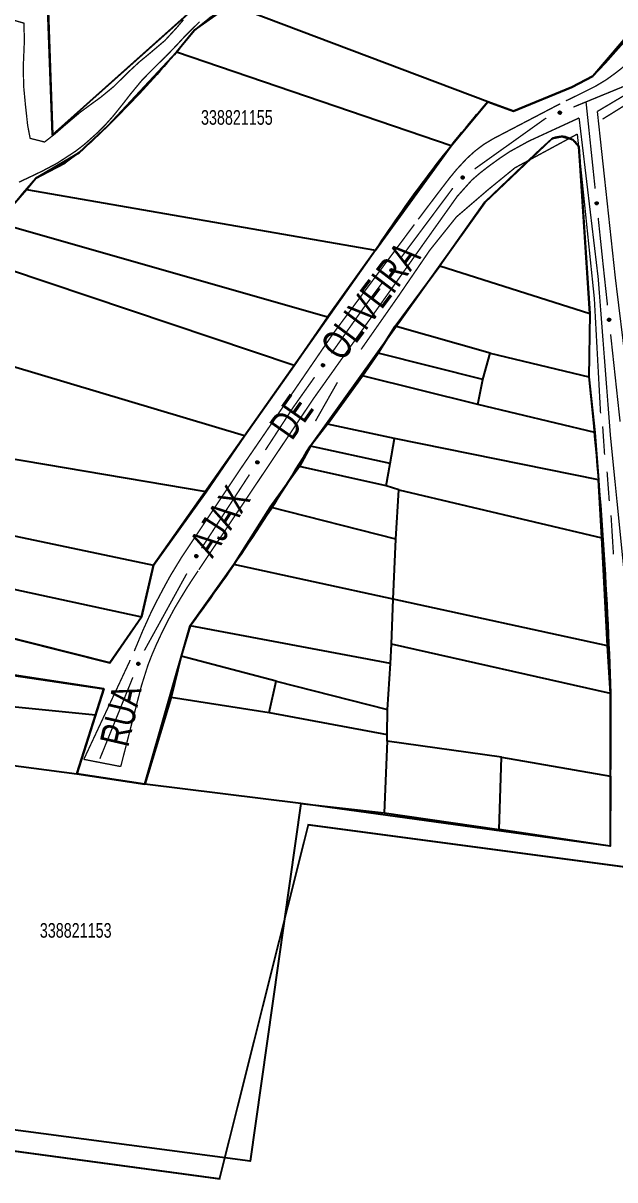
# Model space of a CAD drawing. Extents: x 203614 to 206284, y 4847494 to 4848495.
# Drawn here: x 203741.2 to 203822, y 4847519.5 to 4847677.5 of the extents above; entities that cross this region are included whole.
import ezdxf

# ---------------------------------------------------------------- set-up
doc = ezdxf.new("R2010")
doc.units = 0
doc.header["$LTSCALE"] = 1.5
doc.header["$MEASUREMENT"] = 0
doc.linetypes.add('PHANTOMX2', pattern=[5, 2.5, -0.5, 0.5, -0.5, 0.5, -0.5])
for name, color, linetype in [('CD-MALHA-LOTES', 40, 'CONTINUOUS'), ('CD_TXT_QUADRA', 7, 'CONTINUOUS'), ('HD-CURSO-PERENE', 170, 'CONTINUOUS'), ('HD-VALAS-DRENOS', 170, 'CONTINUOUS'), ('LM-LIM-SETOR-FISCAL', 7, 'CONTINUOUS'), ('RU-QUADRAS', 210, 'CONTINUOUS'), ('SV-EIXO-RUA-N-PAV', 6, 'CONTINUOUS'), ('SV-EIXO-RUA-PAV', 20, 'CONTINUOUS'), ('SV-RUA-NAO-PAV-S-GUIA-C-GUIA', 7, 'PHANTOMX2'), ('SV-RUA-PAVIM-S-GUIA-C-GUIA', 7, 'CONTINUOUS'), ('SV-TXT-RUA-N-PAV-S-GUIA-C-GUIA', 7, 'CONTINUOUS')]:
    doc.layers.add(name, color=color, linetype=linetype)
doc.styles.add('ARIAL', font='ARIAL.TTF')
doc.linetypes.add('Limite', pattern='A,20,-3,[130,ltypeshp.shx,S=6.35,R=0,X=0,Y=0],-3,20', length=46)

msp = doc.modelspace()

# ---------------------------------------------------------------- linework, layer by layer
at = {"layer": 'CD-MALHA-LOTES'}
for points in [[(203744.59099, 4847680.56065), (203745.228681, 4847662.251667), (203766.670441, 4847681.444209)], [(203769.54414, 4847680.005776), (203766.621723, 4847678.138173), (203764.603984, 4847676.547272), (203762.134414, 4847673.538454)], [(203804.662072, 4847666.762072), (203769.54414, 4847680.005776)], [(203804.662072, 4847666.762072), (203808.142542, 4847665.448075), (203816.110321, 4847668.733797), (203818.963275, 4847670.255569), (203820.702537, 4847672.053955), (203823.902663, 4847675.650714), (203826.69132, 4847679.320072)], [(203741.683653, 4847654.751943), (203742.931927, 4847656.31534), (203744.671545, 4847657.214571), (203746.967844, 4847658.390489), (203748.91604, 4847659.843055), (203752.812128, 4847663.509011), (203762.134414, 4847673.538454)], [(203799.647226, 4847660.737096), (203762.134414, 4847673.538454)], [(203799.647226, 4847660.737096), (203804.662072, 4847666.762072)], [(203818.558351, 4847637.834728), (203817.193523, 4847658.705554), (203817.056433, 4847660.602386), (203816.238035, 4847661.55077), (203814.738166, 4847661.957169), (203813.374903, 4847661.686133), (203811.875732, 4847660.331183), (203808.468595, 4847657.079311), (203804.243758, 4847653.014473), (203798.112028, 4847644.342944)], [(203789.329463, 4847646.469004), (203799.647226, 4847660.737096)], [(203737.658406, 4847650.197131), (203741.683653, 4847654.751943)], [(203741.683653, 4847654.751943), (203789.329463, 4847646.469004)], [(203782.765205, 4847637.341095), (203737.658406, 4847650.197131)], [(203778.19242, 4847630.739997), (203733.328651, 4847645.774462)], [(203789.329463, 4847646.469004), (203782.765205, 4847637.341095)], [(203791.980138, 4847636.07788), (203798.112028, 4847644.342944)], [(203798.112028, 4847644.342944), (203818.558351, 4847637.834728)], [(203818.558351, 4847637.834728), (203818.429069, 4847629.16264)], [(203778.19242, 4847630.739997), (203782.765205, 4847637.341095)], [(203789.681583, 4847632.382158), (203791.980138, 4847636.07788)], [(203804.952176, 4847632.392227), (203791.980138, 4847636.07788)], [(203771.441763, 4847621.116872), (203723.421684, 4847635.445416)], [(203787.556503, 4847629.314718), (203789.681583, 4847632.382158)], [(203803.944895, 4847628.795233), (203789.681583, 4847632.382158)], [(203803.944895, 4847628.795233), (203804.952176, 4847632.392227)], [(203804.952176, 4847632.392227), (203818.429069, 4847629.16264)], [(203771.441763, 4847621.116872), (203778.19242, 4847630.739997)], [(203782.762237, 4847622.714736), (203787.556503, 4847629.314718)], [(203803.284113, 4847625.370748), (203787.556503, 4847629.314718)], [(203803.284113, 4847625.370748), (203803.944895, 4847628.795233)], [(203818.429069, 4847629.16264), (203819.25432, 4847621.588542)], [(203819.25432, 4847621.588542), (203803.284113, 4847625.370748)], [(203766.194973, 4847613.468172), (203711.092483, 4847622.773915)], [(203782.762237, 4847622.714736), (203780.44334, 4847619.72141)], [(203791.885462, 4847620.724332), (203782.762237, 4847622.714736)], [(203766.194973, 4847613.468172), (203771.441763, 4847621.116872)], [(203791.333707, 4847617.352232), (203791.885462, 4847620.724332)], [(203819.730939, 4847615.104088), (203791.885462, 4847620.724332)], [(203819.25432, 4847621.588542), (203819.730939, 4847615.104088)], [(203780.44334, 4847619.72141), (203778.916763, 4847616.942505)], [(203791.333707, 4847617.352232), (203780.44334, 4847619.72141)], [(203778.916763, 4847616.942505), (203774.918039, 4847611.348734)], [(203790.778116, 4847614.288925), (203778.916763, 4847616.942505)], [(203790.778116, 4847614.288925), (203791.333707, 4847617.352232)], [(203792.501173, 4847613.73963), (203790.778116, 4847614.288925)], [(203820.214205, 4847607.197171), (203819.730939, 4847615.104088)], [(203759.030256, 4847603.438824), (203766.194973, 4847613.468172)], [(203792.091126, 4847606.98859), (203792.501173, 4847613.73963)], [(203792.501173, 4847613.73963), (203820.214205, 4847607.197171)], [(203719.677473, 4847611.741413), (203759.030256, 4847603.438824)], [(203774.918039, 4847611.348734), (203769.968901, 4847603.509907)], [(203792.091126, 4847606.98859), (203774.918039, 4847611.348734)], [(203791.718318, 4847598.777761), (203792.091126, 4847606.98859)], [(203820.974549, 4847592.439859), (203820.214205, 4847607.197171)], [(203757.379212, 4847596.361679), (203759.030256, 4847603.438824)], [(203769.968901, 4847603.509907), (203764.009313, 4847595.163895)], [(203791.718318, 4847598.777761), (203769.968901, 4847603.509907)], [(203730.023083, 4847602.316087), (203757.379212, 4847596.361679)], [(203791.480685, 4847592.643057), (203791.718318, 4847598.777761)], [(203820.974549, 4847592.439859), (203791.718318, 4847598.777761)], [(203728.073155, 4847596.364829), (203753.050183, 4847590.111052), (203757.379212, 4847596.361679)], [(203764.009313, 4847595.163895), (203762.776338, 4847591.005882)], [(203791.344559, 4847589.984684), (203764.009313, 4847595.163895)], [(203751.084913, 4847582.928024), (203752.235212, 4847586.527397), (203704.927463, 4847593.764861)], [(203791.344559, 4847589.984684), (203791.480685, 4847592.643057)], [(203821.388685, 4847585.896204), (203791.480685, 4847592.643057)], [(203821.388685, 4847585.896204), (203820.974549, 4847592.439859)], [(203762.776338, 4847591.005882), (203761.40675, 4847585.416435)], [(203775.741236, 4847587.598287), (203762.776338, 4847591.005882)], [(203790.969799, 4847583.713648), (203791.344559, 4847589.984684)], [(203751.084913, 4847582.928024), (203704.138155, 4847587.629851)], [(203774.782676, 4847583.30396), (203775.741236, 4847587.598287)], [(203775.741236, 4847587.598287), (203790.969799, 4847583.713648)], [(203761.40675, 4847585.416435), (203757.850833, 4847573.528429)], [(203761.40675, 4847585.416435), (203774.782676, 4847583.30396)], [(203821.393158, 4847574.615185), (203821.388685, 4847585.896204)], [(203748.549348, 4847574.953732), (203751.084913, 4847582.928024)], [(203774.782676, 4847583.30396), (203790.90256, 4847580.305482)], [(203790.90256, 4847580.305482), (203790.969799, 4847583.713648)], [(203790.908061, 4847579.382311), (203790.497866, 4847569.584842)], [(203790.908061, 4847579.382311), (203790.90256, 4847580.305482)], [(203806.508059, 4847577.204737), (203790.908061, 4847579.382311)], [(203779.107923, 4847570.87262), (203772.200547, 4847522.025078), (203713.34708, 4847529.793112), (203719.843756, 4847578.700534)], [(203719.843756, 4847578.700534), (203748.549348, 4847574.953732)], [(203806.169027, 4847567.32105), (203806.508059, 4847577.204737)], [(203806.508059, 4847577.204737), (203821.393158, 4847574.615185)], [(203757.850833, 4847573.528429), (203748.549348, 4847574.953732)], [(203821.393158, 4847574.615185), (203821.328352, 4847565.072326), (203806.169027, 4847567.32105)], [(203779.107923, 4847570.87262), (203757.850833, 4847573.528429)], [(203779.107923, 4847570.87262), (203790.497866, 4847569.584842)], [(203790.497866, 4847569.584842), (203806.169027, 4847567.32105)]]:
    msp.add_lwpolyline(points, dxfattribs=at)
at = {"layer": 'HD-CURSO-PERENE', "const_width": 0.18, "flags": 128}
for points in [[(203763.097774, 4847677.951609), (203762.122398, 4847676.80821), (203760.56, 4847675.11), (203758.270991, 4847673.17137), (203757.109188, 4847672.22055), (203755.72288, 4847670.933917), (203753.584901, 4847668.82936), (203751.806325, 4847667.36484), (203750.577603, 4847666.473923), (203749.02, 4847665.33), (203746.839218, 4847663.477305), (203745.618296, 4847662.407224), (203744.141869, 4847661.251503), (203742.178463, 4847661.752506), (203741.842329, 4847663.468013), (203741.545386, 4847666.172737), (203741.276633, 4847668.991177), (203741.250075, 4847671.87046), (203741.381996, 4847674.992382), (203741.332785, 4847677.487967), (203739.598694, 4847677.985914)], [(203740.638178, 4847655.761156), (203742.502568, 4847656.641415), (203743.854248, 4847657.292354), (203745.85, 4847658.35), (203748.365334, 4847659.987192), (203749.555533, 4847660.906326), (203751.442842, 4847662.589415), (203752.493159, 4847663.66198), (203753.492437, 4847664.782736), (203754.920055, 4847666.560295), (203755.835146, 4847667.751588), (203757.49, 4847669.76), (203759.601523, 4847671.885507), (203760.681514, 4847672.930364), (203762.15416, 4847674.462391), (203763.172779, 4847675.568651), (203765.294283, 4847677.681654)]]:
    msp.add_lwpolyline(points, dxfattribs=at)
at = {"layer": 'HD-VALAS-DRENOS', "const_width": 0.18, "flags": 128}
for points in [[(203823.59, 4847666.42), (203820.3, 4847664.37)], [(203816.86, 4847662.34), (203808.35, 4847657.73), (203804.72, 4847654.77), (203800.35, 4847651.01), (203796.73, 4847646.48), (203792.47, 4847640.24), (203787.35, 4847632.92)], [(203820.03, 4847624.19), (203819.18, 4847639.88), (203816.86, 4847662.34)], [(203784.11, 4847628.41), (203781.12, 4847623.13)], [(203820.58, 4847618.53), (203820.32, 4847622.39)], [(203821.22, 4847612.19), (203820.92, 4847616.21)], [(203821.79, 4847604.91), (203821.46, 4847610.25)]]:
    msp.add_lwpolyline(points, dxfattribs=at)
at = {"layer": 'LM-LIM-SETOR-FISCAL', "linetype": 'Limite', "ltscale": 0.1, "const_width": 0.25}
msp.add_lwpolyline([(203614.41, 4848259.31), (203616.108988, 4847999.745013), (203622.795286, 4847975.92471), (203627.32, 4847587.17), (203711.22, 4847527.29), (203768.018456, 4847519.600845), (203780.140347, 4847567.972109), (203895, 4847552.65), (203896.209966, 4847543.60772), (203966.249059, 4847540.902424), (203966.717378, 4847550.891452), (204221.1, 4847542.54), (204302.25, 4847551.62)], dxfattribs=at)
at = {"layer": 'RU-QUADRAS', "color": 6, "linetype": 'Continuous'}
for points in [[(203740.54, 4847789.2), (203774.16, 4847792.33), (203776.42, 4847771.3), (203776.09, 4847763.19, -0.0246197105), (203778.84, 4847726.22), (203779.54, 4847701.65, -0.215464943), (203778.56, 4847696.45), (203766.68, 4847681.44), (203745.23, 4847662.25)], [(203690.18, 4847582.21), (203691.68, 4847595.5), (203752.25, 4847586.54), (203748.55, 4847574.95), (203757.84, 4847573.52), (203764.01, 4847595.16, 0.0237147975), (203780.43, 4847619.74), (203804.24, 4847653.01), (203813.37, 4847661.69, -0.4286823595), (203817.06, 4847660.6), (203818.57, 4847637.84), (203818.43, 4847629.17, -0.0176745366), (203821.39, 4847585.9), (203821.33, 4847565.07), (203779.11, 4847570.86), (203772.2, 4847522.03), (203713.35, 4847529.79), (203719.84, 4847578.7)]]:
    msp.add_lwpolyline(points, format="xyb", close=True, dxfattribs=at)
for points in [[(203723.42, 4847635.43, 0.0274026347), (203742.93, 4847656.32), (203748.92, 4847659.84, 0.0397169553), (203764.6, 4847676.55), (203769.54, 4847680.01)], [(203826.69, 4847679.32), (203818.96, 4847670.26), (203816.11, 4847668.73), (203808.14, 4847665.45), (203804.66, 4847666.76, 0.0339293631), (203789.32, 4847646.46), (203759.03, 4847603.44), (203757.36, 4847596.35), (203753.05, 4847590.12), (203728.1, 4847596.38)]]:
    msp.add_lwpolyline(points, format="xyb", dxfattribs=at)
at = {"layer": 'SV-EIXO-RUA-N-PAV', "const_width": 0.18, "flags": 128}
for points in [[(203818.04, 4847666.8), (203819.29045, 4847654.865329)], [(203819.707266, 4847650.887105), (203820.332491, 4847644.91977)], [(203820.332491, 4847644.91977), (203820.41, 4847644.18)], [(203820.41, 4847644.18), (203820.974654, 4847638.954236)], [(203821.40436, 4847634.977384), (203822.693479, 4847623.046828)]]:
    msp.add_lwpolyline(points, dxfattribs=at)
at = {"layer": 'SV-EIXO-RUA-N-PAV', "flags": 128}
for points in [[(203819.593367, 4847653.030586), (203819.631798, 4847653.000336), (203819.658643, 4847652.966479), (203819.672904, 4847652.931796), (203819.677516, 4847652.897862), (203819.678323, 4847652.862614), (203819.671296, 4847652.826898), (203819.654717, 4847652.788984), (203819.624643, 4847652.750219), (203819.588152, 4847652.724999), (203819.554898, 4847652.709198), (203819.51979, 4847652.702352), (203819.485535, 4847652.702142), (203819.448676, 4847652.710667), (203819.410418, 4847652.727844), (203819.37217, 4847652.759028), (203819.346081, 4847652.792401), (203819.333167, 4847652.82631), (203819.326508, 4847652.861649), (203819.326115, 4847652.897644), (203819.333215, 4847652.932664), (203819.350578, 4847652.971153), (203819.381857, 4847653.008496), (203819.414846, 4847653.034897), (203819.448565, 4847653.048283), (203819.483503, 4847653.054056), (203819.518847, 4847653.055295), (203819.555044, 4847653.049727), (203819.593367, 4847653.030586)], [(203821.283515, 4847637.120485), (203821.322044, 4847637.09036), (203821.348998, 4847637.05659), (203821.363372, 4847637.021954), (203821.368093, 4847636.988034), (203821.369015, 4847636.952789), (203821.362104, 4847636.91705), (203821.345648, 4847636.879083), (203821.315699, 4847636.84022), (203821.27929, 4847636.814883), (203821.246087, 4847636.798974), (203821.211002, 4847636.792014), (203821.176748, 4847636.791693), (203821.139862, 4847636.800099), (203821.101548, 4847636.817151), (203821.063199, 4847636.848212), (203821.037002, 4847636.8815), (203821.023978, 4847636.915367), (203821.017205, 4847636.950684), (203821.016695, 4847636.986677), (203821.023681, 4847637.02172), (203821.04092, 4847637.060265), (203821.072078, 4847637.097709), (203821.104981, 4847637.124217), (203821.138656, 4847637.137713), (203821.173576, 4847637.143598), (203821.208915, 4847637.144952), (203821.24513, 4847637.139501), (203821.283515, 4847637.120485)]]:
    msp.add_lwpolyline(points, close=True, dxfattribs=at)
for points in [[(203819.326115, 4847652.897644), (203819.346081, 4847652.792401)], [(203819.330749, 4847652.910904), (203819.35797, 4847652.782045)], [(203819.333215, 4847652.932664), (203819.37217, 4847652.759028)], [(203819.344837, 4847652.94668), (203819.390024, 4847652.751103)], [(203819.350578, 4847652.971153), (203819.410418, 4847652.727844)], [(203819.36814, 4847652.986165), (203819.428721, 4847652.72223)], [(203819.381857, 4847653.008496), (203819.448676, 4847652.710667)], [(203819.397582, 4847653.019434), (203819.46557, 4847652.710999)], [(203819.414846, 4847653.034897), (203819.485535, 4847652.702142)], [(203819.431302, 4847653.038058), (203819.501849, 4847652.705196)], [(203819.448565, 4847653.048283), (203819.51979, 4847652.702352)], [(203819.465875, 4847653.048541), (203819.534562, 4847652.707252)], [(203819.483503, 4847653.054056), (203819.554898, 4847652.709198)], [(203819.502659, 4847653.051023), (203819.57278, 4847652.722232)], [(203819.518847, 4847653.055295), (203819.588152, 4847652.724999)], [(203819.537297, 4847653.047792), (203819.606358, 4847652.742214)], [(203819.555044, 4847653.049727), (203819.624643, 4847652.750219)], [(203819.572505, 4847653.039133), (203819.637442, 4847652.77291)], [(203819.593367, 4847653.030586), (203819.654717, 4847652.788984)], [(203819.613631, 4847653.013258), (203819.661817, 4847652.815252)], [(203819.631798, 4847653.000336), (203819.671296, 4847652.826898)], [(203819.647184, 4847652.981102), (203819.672906, 4847652.853458)], [(203819.658643, 4847652.966479), (203819.678323, 4847652.862614)], [(203821.016695, 4847636.986677), (203821.037002, 4847636.8815)], [(203821.021286, 4847636.999952), (203821.048925, 4847636.871182)], [(203821.023681, 4847637.02172), (203821.063199, 4847636.848212)], [(203821.035258, 4847637.035773), (203821.081079, 4847636.840345)], [(203821.04092, 4847637.060265), (203821.101548, 4847636.817151)], [(203821.058433, 4847637.075334), (203821.119869, 4847636.811597)], [(203821.072078, 4847637.097709), (203821.139862, 4847636.800099)], [(203821.087767, 4847637.108698), (203821.156754, 4847636.800485)], [(203821.104981, 4847637.124217), (203821.176748, 4847636.791693)], [(203821.121427, 4847637.127432), (203821.193052, 4847636.7948)], [(203821.138656, 4847637.137713), (203821.211002, 4847636.792014)], [(203821.155966, 4847637.138026), (203821.225758, 4847636.796961)], [(203821.173576, 4847637.143598), (203821.246087, 4847636.798974)], [(203821.192741, 4847637.140628), (203821.263927, 4847636.812065)], [(203821.208915, 4847637.144952), (203821.27929, 4847636.814883)], [(203821.22739, 4847637.137509), (203821.297441, 4847636.832156)], [(203821.24513, 4847637.139501), (203821.315699, 4847636.84022)], [(203821.262625, 4847637.128964), (203821.328424, 4847636.862953)], [(203821.283515, 4847637.120485), (203821.345648, 4847636.879083)], [(203821.303835, 4847637.103223), (203821.352663, 4847636.905374)], [(203821.322044, 4847637.09036), (203821.362104, 4847636.91705)], [(203821.337492, 4847637.071175), (203821.363628, 4847636.943615)], [(203821.348998, 4847637.05659), (203821.369015, 4847636.952789)]]:
    msp.add_lwpolyline(points, dxfattribs=at)
at = {"layer": 'SV-EIXO-RUA-PAV', "const_width": 0.18, "flags": 128}
for points in [[(203818.21, 4847666.8), (203827.425479, 4847670.587132)], [(203816.326304, 4847666.025519), (203818.176061, 4847666.786046)], [(203818.176061, 4847666.786046), (203818.21, 4847666.8)], [(203811.794139, 4847663.957406), (203812.47, 4847664.44)], [(203812.47, 4847664.44), (203812.626792, 4847664.504465)], [(203802.842047, 4847657.565218), (203811.794139, 4847663.957406)], [(203792.699853, 4847645.329577), (203799.869418, 4847654.952329)], [(203787.82, 4847638.78), (203790.309999, 4847642.121993)], [(203783.299026, 4847632.384138), (203787.339534, 4847638.100281)], [(203787.339534, 4847638.100281), (203787.82, 4847638.78)], [(203778.03, 4847624.93), (203780.990164, 4847629.11777)], [(203777.554936, 4847624.199189), (203778.03, 4847624.93)], [(203774.284832, 4847619.16864), (203777.554936, 4847624.199189)], [(203765.564553, 4847605.753845), (203772.104762, 4847615.814942)], [(203757.768621, 4847591.785259), (203763.554635, 4847602.298206)], [(203751.69, 4847576.99), (203756.192634, 4847588.113232)]]:
    msp.add_lwpolyline(points, dxfattribs=at)
at = {"layer": 'SV-EIXO-RUA-PAV', "flags": 128}
for points in [[(203814.301802, 4847665.312167), (203814.319995, 4847665.357565), (203814.344914, 4847665.392863), (203814.374172, 4847665.416321), (203814.405431, 4847665.430308), (203814.439023, 4847665.441016), (203814.475272, 4847665.44434), (203814.516322, 4847665.439118), (203814.561991, 4847665.421187), (203814.596472, 4847665.393283), (203814.621005, 4847665.365829), (203814.637467, 4847665.334074), (203814.647322, 4847665.301267), (203814.64953, 4847665.263499), (203814.643831, 4847665.221951), (203814.62469, 4847665.176465), (203814.600022, 4847665.142028), (203814.571127, 4847665.120081), (203814.539097, 4847665.103734), (203814.504672, 4847665.093213), (203814.46907, 4847665.090155), (203814.427248, 4847665.095968), (203814.382604, 4847665.115455), (203814.347976, 4847665.139666), (203814.325629, 4847665.168246), (203814.310245, 4847665.200142), (203814.299095, 4847665.233703), (203814.294237, 4847665.270003), (203814.301802, 4847665.312167)], [(203801.033495, 4847656.409095), (203801.040859, 4847656.457446), (203801.057075, 4847656.497495), (203801.080214, 4847656.527006), (203801.107461, 4847656.547752), (203801.137727, 4847656.565836), (203801.172263, 4847656.577337), (203801.213423, 4847656.58161), (203801.261977, 4847656.574564), (203801.301912, 4847656.555256), (203801.332057, 4847656.534118), (203801.355326, 4847656.506952), (203801.372401, 4847656.477256), (203801.383161, 4847656.440986), (203801.387085, 4847656.399233), (203801.378818, 4847656.350581), (203801.362651, 4847656.311427), (203801.33952, 4847656.283471), (203801.312061, 4847656.260251), (203801.280941, 4847656.242159), (203801.246974, 4847656.231065), (203801.204927, 4847656.22719), (203801.157016, 4847656.235986), (203801.117781, 4847656.251665), (203801.089507, 4847656.274397), (203801.067256, 4847656.301945), (203801.048748, 4847656.332081), (203801.035742, 4847656.366317), (203801.033495, 4847656.409095)], [(203791.330809, 4847643.676338), (203791.323054, 4847643.724627), (203791.326264, 4847643.767716), (203791.339284, 4847643.802883), (203791.358893, 4847643.830959), (203791.38219, 4847643.857423), (203791.411564, 4847643.878922), (203791.449451, 4847643.895562), (203791.497838, 4847643.903682), (203791.541762, 4847643.897493), (203791.576922, 4847643.886572), (203791.607376, 4847643.86781), (203791.632705, 4847643.844748), (203791.654028, 4847643.813498), (203791.670516, 4847643.774938), (203791.677503, 4847643.726086), (203791.674067, 4847643.683865), (203791.660579, 4847643.65018), (203791.641524, 4847643.619683), (203791.617416, 4847643.592951), (203791.588461, 4847643.572013), (203791.549607, 4847643.555482), (203791.501298, 4847643.549225), (203791.459149, 4847643.552171), (203791.425283, 4847643.565182), (203791.395682, 4847643.584619), (203791.368855, 4847643.607662), (203791.346014, 4847643.63629), (203791.330809, 4847643.676338)], [(203781.97177, 4847630.697166), (203781.962809, 4847630.745247), (203781.96494, 4847630.788402), (203781.977076, 4847630.823884), (203781.995977, 4847630.852442), (203782.018604, 4847630.87948), (203782.047431, 4847630.901708), (203782.08489, 4847630.91929), (203782.133059, 4847630.928617), (203782.177124, 4847630.923529), (203782.212546, 4847630.913492), (203782.24346, 4847630.895498), (203782.269358, 4847630.873077), (203782.291456, 4847630.842369), (203782.308904, 4847630.804234), (203782.317111, 4847630.755572), (203782.314732, 4847630.713278), (203782.302091, 4847630.679266), (203782.283805, 4847630.648303), (203782.260373, 4847630.620975), (203782.23195, 4847630.59932), (203782.193522, 4847630.581822), (203782.145386, 4847630.574358), (203782.103175, 4847630.576249), (203782.068995, 4847630.588409), (203782.038917, 4847630.607099), (203782.011521, 4847630.629463), (203781.987972, 4847630.657511), (203781.97177, 4847630.697166)], [(203773.024194, 4847617.431321), (203773.01337, 4847617.479017), (203773.013821, 4847617.522223), (203773.024568, 4847617.55815), (203773.042344, 4847617.587421), (203773.063902, 4847617.615319), (203773.091843, 4847617.638651), (203773.12859, 4847617.657678), (203773.176359, 4847617.668871), (203773.220589, 4847617.665501), (203773.256375, 4847617.656848), (203773.287965, 4847617.640071), (203773.314716, 4847617.618674), (203773.337992, 4847617.588849), (203773.356909, 4847617.551421), (203773.367002, 4847617.503115), (203773.36627, 4847617.460761), (203773.354962, 4847617.426283), (203773.337894, 4847617.394632), (203773.315543, 4847617.366414), (203773.287984, 4847617.343669), (203773.250266, 4847617.32469), (203773.202456, 4847617.315359), (203773.160204, 4847617.315607), (203773.125577, 4847617.326428), (203773.094794, 4847617.343934), (203773.066549, 4847617.365216), (203773.041926, 4847617.392327), (203773.024194, 4847617.431321)], [(203764.689397, 4847604.609531), (203764.678573, 4847604.657226), (203764.679024, 4847604.700432), (203764.689772, 4847604.736359), (203764.707547, 4847604.76563), (203764.729105, 4847604.793529), (203764.757046, 4847604.81686), (203764.793793, 4847604.835887), (203764.841562, 4847604.84708), (203764.885792, 4847604.84371), (203764.921578, 4847604.835057), (203764.953168, 4847604.81828), (203764.979919, 4847604.796883), (203765.003195, 4847604.767058), (203765.022112, 4847604.72963), (203765.032206, 4847604.681324), (203765.031473, 4847604.63897), (203765.020165, 4847604.604492), (203765.003097, 4847604.572841), (203764.980746, 4847604.544623), (203764.953187, 4847604.521878), (203764.915469, 4847604.502899), (203764.867659, 4847604.493568), (203764.825407, 4847604.493816), (203764.79078, 4847604.504637), (203764.759997, 4847604.522143), (203764.731752, 4847604.543425), (203764.70713, 4847604.570536), (203764.689397, 4847604.609531)], [(203756.787124, 4847589.875226), (203756.767407, 4847589.919984), (203756.759614, 4847589.962483), (203756.763317, 4847589.9998), (203756.775188, 4847590.031923), (203756.791033, 4847590.063419), (203756.814014, 4847590.091648), (203756.846461, 4847590.11733), (203756.891221, 4847590.137423), (203756.935282, 4847590.142545), (203756.972062, 4847590.140872), (203757.006271, 4847590.130423), (203757.036609, 4847590.114517), (203757.065143, 4847590.089676), (203757.090848, 4847590.05654), (203757.109963, 4847590.011043), (203757.117317, 4847589.969326), (203757.112788, 4847589.933325), (203757.102065, 4847589.899), (203757.085503, 4847589.86704), (203757.062784, 4847589.839459), (203757.029375, 4847589.813638), (203756.98422, 4847589.795366), (203756.942695, 4847589.787557), (203756.90664, 4847589.791579), (203756.873085, 4847589.802896), (203756.841302, 4847589.818405), (203756.811963, 4847589.840325), (203756.787124, 4847589.875226)]]:
    msp.add_lwpolyline(points, close=True, dxfattribs=at)
for points in [[(203814.294237, 4847665.270003), (203814.561991, 4847665.421187)], [(203814.299095, 4847665.233703), (203814.596472, 4847665.393283)], [(203814.299481, 4847665.289741), (203814.536612, 4847665.427072)], [(203814.301094, 4847665.253521), (203814.574824, 4847665.405899)], [(203814.301802, 4847665.312167), (203814.516322, 4847665.439118)], [(203814.307756, 4847665.219376), (203814.60346, 4847665.379314)], [(203814.310245, 4847665.200142), (203814.621005, 4847665.365829)], [(203814.312716, 4847665.336493), (203814.489117, 4847665.438527)], [(203814.319995, 4847665.357565), (203814.475272, 4847665.44434)], [(203814.320504, 4847665.184783), (203814.628603, 4847665.346866)], [(203814.325629, 4847665.168246), (203814.637467, 4847665.334074)], [(203814.334113, 4847665.377748), (203814.449335, 4847665.4384)], [(203814.340305, 4847665.154565), (203814.639794, 4847665.316059)], [(203814.344914, 4847665.392863), (203814.439023, 4847665.441016)], [(203814.347976, 4847665.139666), (203814.647322, 4847665.301267)], [(203814.367678, 4847665.12746), (203814.644451, 4847665.279614)], [(203814.382604, 4847665.115455), (203814.64953, 4847665.263499)], [(203814.407895, 4847665.108587), (203814.64406, 4847665.241094)], [(203814.427248, 4847665.095968), (203814.643831, 4847665.221951)], [(203814.452347, 4847665.097356), (203814.627262, 4847665.195829)], [(203814.46907, 4847665.090155), (203814.62469, 4847665.176465)], [(203814.490643, 4847665.093922), (203814.606608, 4847665.156354)], [(203814.504672, 4847665.093213), (203814.600022, 4847665.142028)], [(203801.033495, 4847656.409095), (203801.213423, 4847656.58161)], [(203801.035742, 4847656.366317), (203801.261977, 4847656.574564)], [(203801.036348, 4847656.386731), (203801.235925, 4847656.574508)], [(203801.038576, 4847656.435269), (203801.187069, 4847656.574833)], [(203801.040859, 4847656.457446), (203801.172263, 4847656.577337)], [(203801.046177, 4847656.351832), (203801.277958, 4847656.562605)], [(203801.048748, 4847656.332081), (203801.301912, 4847656.555256)], [(203801.050004, 4847656.480316), (203801.148364, 4847656.565639)], [(203801.057075, 4847656.497495), (203801.137727, 4847656.565836)], [(203801.060448, 4847656.320106), (203801.3119, 4847656.543247)], [(203801.067256, 4847656.301945), (203801.332057, 4847656.534118)], [(203801.080746, 4847656.28933), (203801.343779, 4847656.517387)], [(203801.089507, 4847656.274397), (203801.355326, 4847656.506952)], [(203801.106915, 4847656.264422), (203801.361699, 4847656.489942)], [(203801.117781, 4847656.251665), (203801.372401, 4847656.477256)], [(203801.139747, 4847656.244271), (203801.374542, 4847656.455519)], [(203801.157016, 4847656.235986), (203801.383161, 4847656.440986)], [(203801.183208, 4847656.235064), (203801.382943, 4847656.417924)], [(203801.204927, 4847656.22719), (203801.387085, 4847656.399233)], [(203801.22905, 4847656.234264), (203801.376907, 4847656.370021)], [(203801.246974, 4847656.231065), (203801.378818, 4847656.350581)], [(203801.26712, 4847656.239651), (203801.365797, 4847656.326878)], [(203801.280941, 4847656.242159), (203801.362651, 4847656.311427)], [(203791.323054, 4847643.724627), (203791.411564, 4847643.878922)], [(203791.324778, 4847643.749198), (203791.392379, 4847643.860485)], [(203791.326264, 4847643.767716), (203791.38219, 4847643.857423)], [(203791.327654, 4847643.702813), (203791.426427, 4847643.88106)], [(203791.330809, 4847643.676338), (203791.449451, 4847643.895562)], [(203791.340356, 4847643.655913), (203791.473048, 4847643.895672)], [(203791.346014, 4847643.63629), (203791.497838, 4847643.903682)], [(203791.360374, 4847643.625684), (203791.516708, 4847643.897175)], [(203791.368855, 4847643.607662), (203791.541762, 4847643.897493)], [(203791.383652, 4847643.599832), (203791.55494, 4847643.889109)], [(203791.395682, 4847643.584619), (203791.576922, 4847643.886572)], [(203791.412381, 4847643.576726), (203791.593194, 4847643.87422)], [(203791.425283, 4847643.565182), (203791.607376, 4847643.86781)], [(203791.444906, 4847643.561), (203791.61864, 4847643.85356)], [(203791.459149, 4847643.552171), (203791.632705, 4847643.844748)], [(203791.482323, 4847643.55184), (203791.641382, 4847643.824704)], [(203791.501298, 4847643.549225), (203791.654028, 4847643.813498)], [(203791.52652, 4847643.556346), (203791.660864, 4847643.791471)], [(203791.549607, 4847643.555482), (203791.670516, 4847643.774938)], [(203791.570416, 4847643.569585), (203791.669747, 4847643.744013)], [(203791.588461, 4847643.572013), (203791.677503, 4847643.726086)], [(203791.605022, 4847643.586342), (203791.672344, 4847643.699538)], [(203791.617416, 4847643.592951), (203791.674067, 4847643.683865)], [(203781.962809, 4847630.745247), (203782.047431, 4847630.901708)], [(203781.963917, 4847630.769853), (203782.028713, 4847630.882796)], [(203781.96494, 4847630.788402), (203782.018604, 4847630.87948)], [(203781.967953, 4847630.723554), (203782.062236, 4847630.904217)], [(203781.97177, 4847630.697166), (203782.08489, 4847630.91929)], [(203781.981824, 4847630.676987), (203782.108476, 4847630.91999)], [(203781.987972, 4847630.657511), (203782.133059, 4847630.928617)], [(203782.002592, 4847630.647268), (203782.152085, 4847630.922585)], [(203782.011521, 4847630.629463), (203782.177124, 4847630.923529)], [(203782.02651, 4847630.622006), (203782.190508, 4847630.915478)], [(203782.038917, 4847630.607099), (203782.212546, 4847630.913492)], [(203782.055808, 4847630.599626), (203782.229122, 4847630.901551)], [(203782.068995, 4847630.588409), (203782.24346, 4847630.895498)], [(203782.088717, 4847630.584719), (203782.255077, 4847630.881533)], [(203782.103175, 4847630.576249), (203782.269358, 4847630.873077)], [(203782.126351, 4847630.576498), (203782.278534, 4847630.853255)], [(203782.145386, 4847630.574358), (203782.291456, 4847630.842369)], [(203782.170421, 4847630.582109), (203782.298841, 4847630.82052)], [(203782.193522, 4847630.581822), (203782.308904, 4847630.804234)], [(203782.213972, 4847630.596441), (203782.308908, 4847630.7733)], [(203782.23195, 4847630.59932), (203782.317111, 4847630.755572)], [(203782.248148, 4847630.614058), (203782.312617, 4847630.728903)], [(203782.260373, 4847630.620975), (203782.314732, 4847630.713278)], [(203773.01337, 4847617.479017), (203773.091843, 4847617.638651)], [(203773.013521, 4847617.503648), (203773.073875, 4847617.619025)], [(203773.013821, 4847617.522223), (203773.063902, 4847617.615319)], [(203773.019354, 4847617.457541), (203773.106539, 4847617.641734)], [(203773.024194, 4847617.431321), (203773.12859, 4847617.657678)], [(203773.035026, 4847617.411549), (203773.152131, 4847617.659294)], [(203773.041926, 4847617.392327), (203773.176359, 4847617.668871)], [(203773.056934, 4847617.38266), (203773.195606, 4847617.663583)], [(203773.066549, 4847617.365216), (203773.220589, 4847617.665501)], [(203773.081817, 4847617.358348), (203773.234276, 4847617.657976)], [(203773.094794, 4847617.343934), (203773.256375, 4847617.656848)], [(203773.111963, 4847617.337124), (203773.273403, 4847617.645561)], [(203773.125577, 4847617.326428), (203773.287965, 4847617.640071)], [(203773.145427, 4847617.323508), (203773.300116, 4847617.626569)], [(203773.160204, 4847617.315607), (203773.314716, 4847617.618674)], [(203773.183352, 4847617.316757), (203773.324655, 4847617.599224)], [(203773.202456, 4847617.315359), (203773.337992, 4847617.588849)], [(203773.227171, 4847617.324078), (203773.34622, 4847617.567304)], [(203773.250266, 4847617.32469), (203773.356909, 4847617.551421)], [(203773.270131, 4847617.340093), (203773.358117, 4847617.520511)], [(203773.287984, 4847617.343669), (203773.367002, 4847617.503115)], [(203773.303596, 4847617.359026), (203773.36355, 4847617.476292)], [(203773.315543, 4847617.366414), (203773.36627, 4847617.460761)], [(203764.678573, 4847604.657226), (203764.757046, 4847604.81686)], [(203764.678724, 4847604.681857), (203764.739078, 4847604.797234)], [(203764.679024, 4847604.700432), (203764.729105, 4847604.793529)], [(203764.684557, 4847604.63575), (203764.771742, 4847604.819943)], [(203764.689397, 4847604.609531), (203764.793793, 4847604.835887)], [(203764.700229, 4847604.589758), (203764.817334, 4847604.837503)], [(203764.70713, 4847604.570536), (203764.841562, 4847604.84708)], [(203764.722137, 4847604.560869), (203764.860809, 4847604.841792)], [(203764.731752, 4847604.543425), (203764.885792, 4847604.84371)], [(203764.74702, 4847604.536557), (203764.899479, 4847604.836185)], [(203764.759997, 4847604.522143), (203764.921578, 4847604.835057)], [(203764.777166, 4847604.515333), (203764.938606, 4847604.82377)], [(203764.79078, 4847604.504637), (203764.953168, 4847604.81828)], [(203764.81063, 4847604.501717), (203764.965319, 4847604.804778)], [(203764.825407, 4847604.493816), (203764.979919, 4847604.796883)], [(203764.848555, 4847604.494966), (203764.989859, 4847604.777433)], [(203764.867659, 4847604.493568), (203765.003195, 4847604.767058)], [(203764.892374, 4847604.502287), (203765.011423, 4847604.745513)], [(203764.915469, 4847604.502899), (203765.022112, 4847604.72963)], [(203764.935334, 4847604.518302), (203765.02332, 4847604.69872)], [(203764.953187, 4847604.521878), (203765.032206, 4847604.681324)], [(203764.968799, 4847604.537235), (203765.028753, 4847604.654501)], [(203764.980746, 4847604.544623), (203765.031473, 4847604.63897)], [(203756.759614, 4847589.962483), (203756.791033, 4847590.063419)], [(203756.76286, 4847589.944191), (203756.800117, 4847590.068958)], [(203756.767407, 4847589.919984), (203756.814014, 4847590.091648)], [(203756.777375, 4847589.900042), (203756.827854, 4847590.097476)], [(203756.787124, 4847589.875226), (203756.846461, 4847590.11733)], [(203756.801526, 4847589.85788), (203756.869263, 4847590.123404)], [(203756.811963, 4847589.840325), (203756.891221, 4847590.137423)], [(203756.828539, 4847589.833697), (203756.911123, 4847590.135901)], [(203756.841302, 4847589.818405), (203756.935282, 4847590.142545)], [(203756.857599, 4847589.814573), (203756.950153, 4847590.137767)], [(203756.873085, 4847589.802896), (203756.972062, 4847590.140872)], [(203756.891237, 4847589.799484), (203756.990928, 4847590.133037)], [(203756.90664, 4847589.791579), (203757.006271, 4847590.130423)], [(203756.926683, 4847589.792496), (203757.020772, 4847590.119485)], [(203756.942695, 4847589.787557), (203757.036609, 4847590.114517)], [(203756.9652, 4847589.793097), (203757.050074, 4847590.097319)], [(203756.98422, 4847589.795366), (203757.065143, 4847590.089676)], [(203757.00682, 4847589.808636), (203757.077327, 4847590.070094)], [(203757.029375, 4847589.813638), (203757.090848, 4847590.05654)], [(203757.04594, 4847589.832546), (203757.097925, 4847590.026426)], [(203757.062784, 4847589.839459), (203757.109963, 4847590.011043)], [(203757.075183, 4847589.857511), (203757.111686, 4847589.984054)], [(203757.085503, 4847589.86704), (203757.117317, 4847589.969326)]]:
    msp.add_lwpolyline(points, dxfattribs=at)
at = {"layer": 'SV-RUA-NAO-PAV-S-GUIA-C-GUIA', "const_width": 0.18, "flags": 128}
msp.add_lwpolyline([(203817.1, 4847664.54), (203819.71, 4847642.64), (203821.38, 4847621.06), (203823.82, 4847596.74), (203825.5, 4847582.97), (203826.84, 4847577.93), (203827.44, 4847567.15), (203829.51, 4847567.14), (203828.84, 4847582.83), (203827.1, 4847597.17), (203824.57, 4847622.07), (203822.06, 4847642.57), (203819.59, 4847665.43)], dxfattribs=at)
at = {"layer": 'SV-RUA-PAVIM-S-GUIA-C-GUIA', "const_width": 0.18, "flags": 128}
for points in [[(203826.91, 4847674.07), (203824.381171, 4847672.472581), (203823.190425, 4847671.549398), (203822.002948, 4847670.620021), (203820.784356, 4847669.742044), (203819.345043, 4847668.872401), (203816.658931, 4847667.53018), (203815.304295, 4847666.877887)], [(203819.59, 4847665.43), (203824.56, 4847668.38)], [(203814.52, 4847666.48), (203805.36, 4847661.69)], [(203810.21, 4847661.36), (203817.1, 4847664.54)], [(203805.36, 4847661.69), (203804.074779, 4847660.915672), (203802.875778, 4847660.003801), (203801.760294, 4847658.985795), (203800.351859, 4847657.464929), (203799.400958, 4847656.304767), (203797.86, 4847654.29), (203796.955397, 4847653.093388), (203795.148754, 4847650.698433)], [(203800.47, 4847653.83), (203802.466797, 4847656.058633), (203803.611169, 4847657.043492), (203804.809364, 4847657.971909), (203806.356942, 4847659.092063), (203807.608205, 4847659.925991), (203810.21, 4847661.36)], [(203780.85, 4847626.2), (203800.47, 4847653.83)], [(203794.62, 4847649.99), (203783.49, 4847635.02)], [(203783.49, 4847635.02), (203771.03, 4847616.8)], [(203765.19, 4847602.81), (203780.85, 4847626.2)], [(203771.03, 4847616.8), (203762.85, 4847604.53)], [(203762.85, 4847604.53), (203761.29408, 4847601.966129), (203760.572388, 4847600.649554), (203759.440404, 4847598.511608), (203758.762114, 4847597.173557), (203757.543001, 4847594.484468), (203756.969615, 4847593.097891), (203756.39058, 4847591.713659)], [(203757.36, 4847586.95), (203758.260664, 4847589.810986), (203758.808233, 4847591.210447), (203759.402438, 4847592.591876), (203760.237679, 4847594.390033), (203760.907216, 4847595.732748), (203761.91, 4847597.59), (203763.456838, 4847600.160086), (203764.269722, 4847601.421743), (203765.098266, 4847602.672882)], [(203755.84, 4847590.48), (203749.5, 4847576.91)], [(203754.54, 4847575.93), (203757.36, 4847586.95)], [(203749.5, 4847576.91), (203754.54, 4847575.93)]]:
    msp.add_lwpolyline(points, dxfattribs=at)

# ---------------------------------------------------------------- texts
at = {"layer": 'CD_TXT_QUADRA', "style": 'ARIAL', "width": 0.7}
for s, p in [('338821155', (203765.494305, 4847663.608462)), ('338821153', (203743.498243, 4847552.54036))]:
    msp.add_text(s, height=2, dxfattribs=at).set_placement(p)
at = {"layer": 'SV-TXT-RUA-N-PAV-S-GUIA-C-GUIA', "style": 'ARIAL', "width": 0.7}
for s, rotation, p in [('OLIVEIRA', 53, (203784.766908, 4847631.131944)), ('DE', 55, (203777.907394, 4847620.336787)), ('AJAX', 57, (203767.053378, 4847604.272844)), ('RUA', 77, (203755.548122, 4847578.440287))]:
    msp.add_text(s, height=4, rotation=rotation, dxfattribs=at).set_placement(p)

doc.saveas('drawing.dxf')
